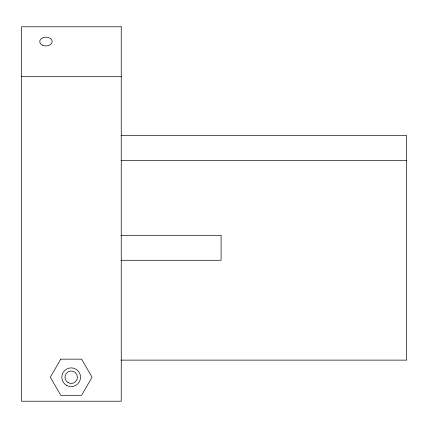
<?xml version="1.0" encoding="UTF-8"?>
<svg xmlns="http://www.w3.org/2000/svg" width="428" height="428" viewBox="0 0 428 428"><rect width="100%" height="100%" fill="white"/><g stroke="black" fill="none" stroke-linecap="round" stroke-linejoin="round"><path stroke-width="0.64" d="M21.4 76.708L121.247 76.708M121.044 135.467L406.6 135.467L406.6 360.125L121.044 360.125M121.044 160.43L406.6 160.43M120.915 235.314L221.094 235.314L221.094 260.278L120.915 260.278M60.749 359.162L50.317 377.234L60.749 395.306L81.62 395.306L92.052 377.234L81.62 359.162L60.749 359.162M121.247 26.787L21.4 26.787L21.4 401.213L121.247 401.213L121.247 26.787M42.843 45.379A6.238 4.414 0 0 0 52.205 41.559A6.238 4.414 0 0 0 42.843 37.734A6.238 4.414 0 0 0 42.843 45.379M68.063 382.643A6.238 6.238 0 0 0 77.425 377.234A6.238 6.238 0 0 0 68.063 371.83A6.238 6.238 0 0 0 68.063 382.643M66.506 385.344A9.363 9.363 0 0 0 80.544 377.234A9.363 9.363 0 0 0 66.506 369.129A9.363 9.363 0 0 0 66.506 385.344"/></g></svg>
